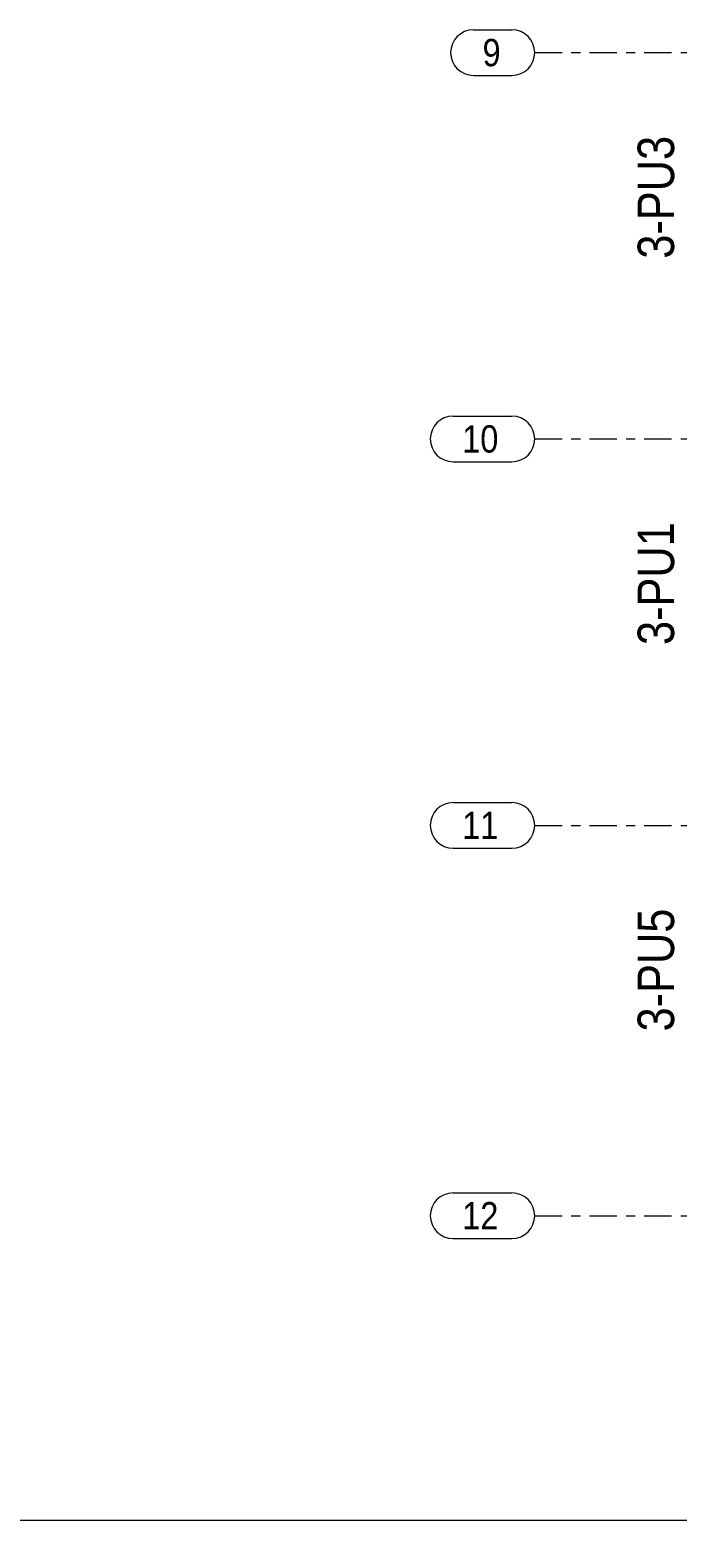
# Model space of a CAD drawing. Header units: millimetres. Extents: x -183 to 639, y -32 to 542.
# Drawn here: x 89.5 to 160.4, y -31.8 to 131.5 of the extents above; entities that cross this region are included whole.
import ezdxf

# ---------------------------------------------------------------- set-up
doc = ezdxf.new("R2010")
doc.units = ezdxf.units.MM
doc.linetypes.add('XKITLINE00', pattern=[0])
doc.linetypes.add('XKITLINE03', pattern=[6, 3, -1, 1, -1])
for name, color, linetype, lineweight in [('DrawingSheet', 5, 'Continuous', 0), ('PartMark', 7, 'Continuous', 0), ('S-grid', 1, 'Continuous', 0)]:
    doc.layers.add(name, color=color, linetype=linetype, lineweight=lineweight)
doc.styles.add('ARIAL', font='ARIAL.TTF')

# ---------------------------------------------------------------- blocks, each defined once
blk = doc.blocks.new('*A1')
at = {"layer": 'DrawingSheet', "color": 5, "linetype": 'XKITLINE00', "lineweight": 0}
blk.add_line((-180.59, -31.85), (639.41, -31.85), dxfattribs=at)
blk = doc.blocks.new('*A901')
at = {"layer": 'S-grid', "color": 1, "linetype": 'XKITLINE03', "lineweight": 0}
for p, q in [((144.83, 129.03), (163.2, 129.03)), ((168.2, 129.03), (170.81, 129.03)), ((175.81, 129.03), (178.41, 129.03)), ((183.41, 129.03), (186.02, 129.03)), ((191.02, 129.03), (193.62, 129.03)), ((198.62, 129.03), (201.23, 129.03)), ((206.23, 129.03), (208.83, 129.03)), ((213.83, 129.03), (216.44, 129.03)), ((221.44, 129.03), (224.04, 129.03)), ((229.04, 129.03), (231.65, 129.03)), ((236.65, 129.03), (239.25, 129.03)), ((244.25, 129.03), (246.85, 129.03)), ((251.85, 129.03), (279.69, 129.03))]:
    blk.add_line(p, q, dxfattribs=at)
at = {"layer": 'S-grid', "color": 3, "style": 'ARIAL', "width": 0.85}
blk.add_text('9', height=3, dxfattribs=at).set_placement((139.11, 127.53))
blk = doc.blocks.new('*A902')
at = {"layer": 'S-grid', "color": 1, "linetype": 'XKITLINE03', "lineweight": 0}
for p, q in [((144.83, 86.68), (163.2, 86.68)), ((168.2, 86.68), (170.81, 86.68)), ((175.81, 86.68), (178.41, 86.68)), ((183.41, 86.68), (186.02, 86.68)), ((191.02, 86.68), (193.62, 86.68)), ((198.62, 86.68), (201.23, 86.68)), ((206.23, 86.68), (208.83, 86.68)), ((213.83, 86.68), (216.44, 86.68)), ((221.44, 86.68), (224.04, 86.68)), ((229.04, 86.68), (231.65, 86.68)), ((236.65, 86.68), (239.25, 86.68)), ((244.25, 86.68), (246.85, 86.68)), ((251.85, 86.68), (279.69, 86.68))]:
    blk.add_line(p, q, dxfattribs=at)
at = {"layer": 'S-grid', "color": 3, "style": 'ARIAL', "width": 0.85}
blk.add_text('10', height=3, dxfattribs=at).set_placement((136.88, 85.18))
blk = doc.blocks.new('*A903')
at = {"layer": 'S-grid', "color": 1, "linetype": 'XKITLINE03', "lineweight": 0}
for p, q in [((144.83, 44.32), (163.2, 44.32)), ((168.2, 44.32), (170.81, 44.32)), ((175.81, 44.32), (178.41, 44.32)), ((183.41, 44.32), (186.02, 44.32)), ((191.02, 44.32), (193.62, 44.32)), ((198.62, 44.32), (201.23, 44.32)), ((206.23, 44.32), (208.83, 44.32)), ((213.83, 44.32), (216.44, 44.32)), ((221.44, 44.32), (224.04, 44.32)), ((229.04, 44.32), (231.65, 44.32)), ((236.65, 44.32), (239.25, 44.32)), ((244.25, 44.32), (246.85, 44.32)), ((251.85, 44.32), (279.69, 44.32))]:
    blk.add_line(p, q, dxfattribs=at)
at = {"layer": 'S-grid', "color": 3, "style": 'ARIAL', "width": 0.85}
blk.add_text('11', height=3, dxfattribs=at).set_placement((136.88, 42.82))
blk = doc.blocks.new('*A904')
at = {"layer": 'S-grid', "color": 1, "linetype": 'XKITLINE03', "lineweight": 0}
blk.add_line((144.83, 1.53), (279.69, 1.53), dxfattribs=at)
at = {"layer": 'S-grid', "color": 3, "style": 'ARIAL', "width": 0.85}
blk.add_text('12', height=3, dxfattribs=at).set_placement((136.88, 0.03))
blk = doc.blocks.new('*A990')
at = {"layer": 'S-grid', "color": 1, "linetype": 'XKITLINE00', "lineweight": 0}
for p, q in [((135.88, 46.82), (142.33, 46.82)), ((135.88, 41.82), (142.33, 41.82))]:
    blk.add_line(p, q, dxfattribs=at)
for centre, start, end in [((135.88, 44.32), 90, 270), ((142.33, 44.32), 270, 90)]:
    blk.add_arc(centre, 2.5, start, end, dxfattribs=at)
blk = doc.blocks.new('*A1053')
at = {"layer": 'S-grid', "color": 1, "linetype": 'XKITLINE00', "lineweight": 0}
for p, q in [((135.88, 4.03), (142.33, 4.03)), ((135.88, -0.97), (142.33, -0.97))]:
    blk.add_line(p, q, dxfattribs=at)
for centre, start, end in [((135.88, 1.53), 90, 270), ((142.33, 1.53), 270, 90)]:
    blk.add_arc(centre, 2.5, start, end, dxfattribs=at)
blk = doc.blocks.new('*A1082')
at = {"layer": 'S-grid', "color": 1, "linetype": 'XKITLINE00', "lineweight": 0}
for p, q in [((135.88, 89.18), (142.33, 89.18)), ((135.88, 84.18), (142.33, 84.18))]:
    blk.add_line(p, q, dxfattribs=at)
for centre, start, end in [((135.88, 86.68), 90, 270), ((142.33, 86.68), 270, 90)]:
    blk.add_arc(centre, 2.5, start, end, dxfattribs=at)
blk = doc.blocks.new('*A1156')
at = {"layer": 'S-grid', "color": 1, "linetype": 'XKITLINE00', "lineweight": 0}
for p, q in [((138.11, 131.53), (142.33, 131.53)), ((138.11, 126.53), (142.33, 126.53))]:
    blk.add_line(p, q, dxfattribs=at)
for centre, start, end in [((138.11, 129.03), 90, 270), ((142.33, 129.03), 270, 90)]:
    blk.add_arc(centre, 2.5, start, end, dxfattribs=at)
blk = doc.blocks.new('*A1742')
at = {"layer": 'PartMark', "color": 3, "style": 'ARIAL', "width": 0.85}
blk.add_text('3-PU3', height=4, rotation=90.0002, dxfattribs=at).set_placement((160.1, 106.44))
blk = doc.blocks.new('*A1766')
at = {"layer": 'PartMark', "color": 3, "style": 'ARIAL', "width": 0.85}
blk.add_text('3-PU5', height=4, rotation=90.0002, dxfattribs=at).set_placement((160.1, 21.73))
blk = doc.blocks.new('*A1779')
at = {"layer": 'PartMark', "color": 3, "style": 'ARIAL', "width": 0.85}
blk.add_text('3-PU1', height=4, rotation=90.0002, dxfattribs=at).set_placement((160.1, 64.09))

msp = doc.modelspace()

# ---------------------------------------------------------------- block references
at = {"lineweight": 0}
for name in ['*A1', '*A1156', '*A901', '*A1742', '*A1082', '*A902', '*A1779', '*A990', '*A903', '*A1766', '*A1053', '*A904']:
    msp.add_blockref(name, (0, 0), dxfattribs=at)

doc.saveas('drawing.dxf')
